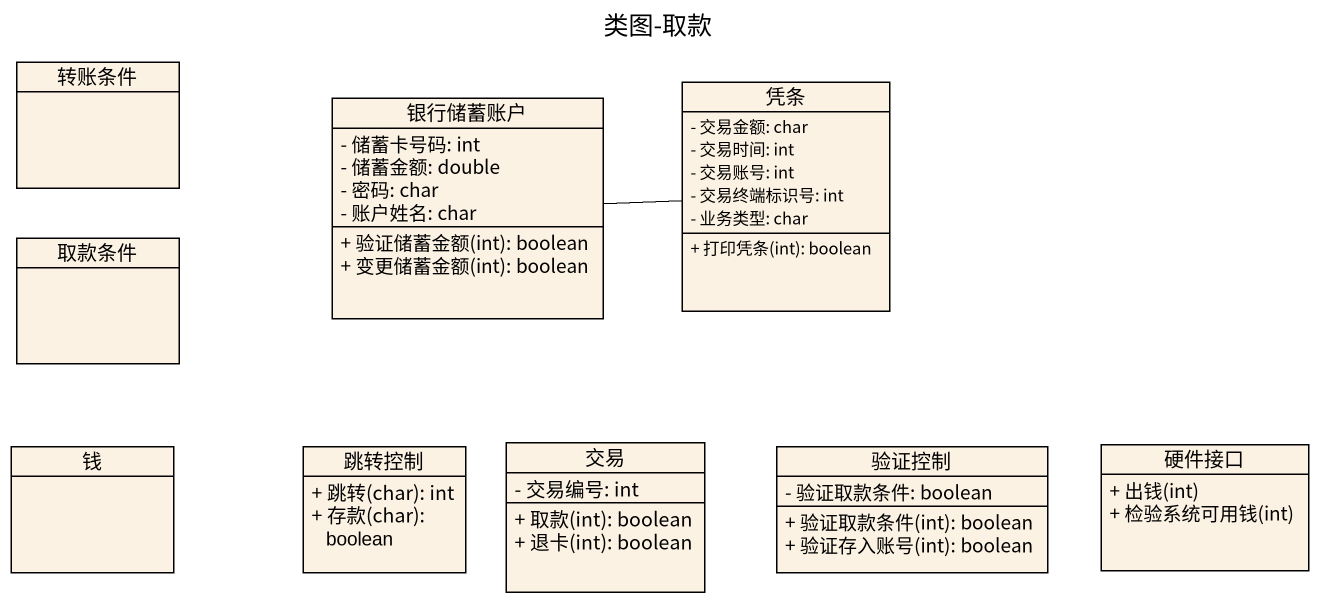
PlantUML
@startuml
title 类图-取款
hide circle
hide empty members
skinparam classAttributeIconSize 0
class 转账条件
class 银行储蓄账户 {
  - 储蓄卡号码: int
  - 储蓄金额: double
  - 密码: char
  - 账户姓名: char
  + 验证储蓄金额(int): boolean
  + 变更储蓄金额(int): boolean
}
class 凭条 {
  - 交易金额: char
  - 交易时间: int
  - 交易账号: int
  - 交易终端标识号: int
  - 业务类型: char
  + 打印凭条(int): boolean
}
class 取款条件
class 钱
class 跳转控制 {
  + 跳转(char): int
  + 存款(char): boolean
}
class 交易 {
  - 交易编号: int
  + 取款(int): boolean
  + 退卡(int): boolean
}
class 验证控制 {
  - 验证取款条件: boolean
  + 验证取款条件(int): boolean
  + 验证存入账号(int): boolean
}
class 硬件接口 {
  + 出钱(int)
  + 检验系统可用钱(int)
}
银行储蓄账户 -right- 凭条
@enduml
